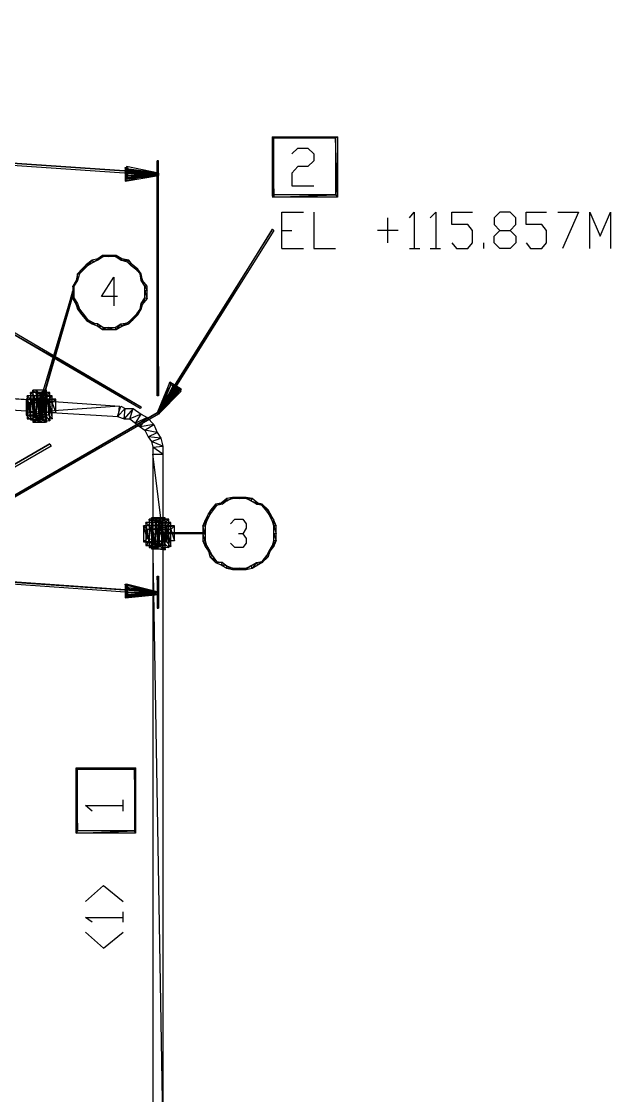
# Model space of a CAD drawing. Header units: millimetres. Extents: x 0 to 741, y 31 to 702.
# Drawn here: x 503.9 to 565.8, y 147.6 to 260.5 of the extents above; entities that cross this region are included whole.
import ezdxf

# ---------------------------------------------------------------- set-up
doc = ezdxf.new("R2010")
doc.units = ezdxf.units.MM
doc.layers.add('DIAGRAM', color=4, linetype='Continuous')

msp = doc.modelspace()

# ---------------------------------------------------------------- linework, layer by layer
at = {"layer": 'DIAGRAM'}
for p, q in [((518.28, 244.58), (287.4, 260.54)), ((287.4, 260.3), (518.28, 244.58)), ((287.4, 260.3), (518.28, 244.58)), ((518.28, 244.34), (287.4, 260.3)), ((530.4, 248.3), (530.28, 248.42)), ((530.28, 248.42), (537.12, 248.42)), ((530.4, 248.3), (530.28, 248.42)), ((530.28, 248.42), (530.4, 242.18)), ((530.28, 248.42), (530.4, 242.18)), ((530.28, 242.18), (530.28, 248.42)), ((537.12, 248.42), (530.4, 248.3)), ((537.12, 248.42), (530.4, 248.3)), ((530.4, 248.3), (536.88, 248.3)), ((530.4, 242.18), (530.4, 248.3)), ((536.88, 248.3), (537.12, 248.42)), ((536.88, 248.3), (537.12, 248.42)), ((537.12, 242.06), (536.88, 248.3)), ((536.88, 248.3), (536.88, 242.3)), ((537.12, 242.06), (536.88, 248.3)), ((537.12, 248.42), (537.12, 242.06)), ((532.32, 246.62), (532.92, 247.22)), ((532.92, 247.22), (534, 247.22)), ((534, 247.22), (534.6, 246.62)), ((534.6, 246.62), (534.6, 245.9)), ((515.04, 243.98), (514.8, 245.18)), ((514.8, 245.18), (514.8, 243.74)), ((515.04, 243.98), (514.8, 245.18)), ((514.8, 245.18), (515.04, 245.18)), ((514.92, 245.3), (514.92, 245.06)), ((518.28, 244.58), (514.92, 245.3)), ((514.92, 245.06), (518.28, 244.58)), ((514.92, 245.06), (518.28, 244.58)), ((518.28, 244.34), (514.92, 245.06)), ((514.92, 245.06), (514.92, 244.94)), ((518.28, 244.58), (514.92, 245.06)), ((514.92, 245.06), (514.92, 244.94)), ((518.28, 244.58), (514.92, 245.06)), ((515.04, 245.18), (515.04, 243.98)), ((518.28, 245.9), (518.16, 245.9)), ((518.16, 245.9), (518.28, 221.18)), ((518.16, 245.9), (518.28, 221.18)), ((518.16, 221.18), (518.16, 245.9)), ((518.28, 221.18), (518.28, 245.9)), ((532.92, 245.3), (532.32, 244.58)), ((534, 245.3), (532.92, 245.3)), ((534.6, 245.9), (534, 245.3)), ((518.28, 244.58), (514.8, 243.74)), ((518.28, 244.58), (514.8, 243.74)), ((514.8, 243.74), (518.28, 244.34)), ((514.8, 243.74), (515.04, 243.98)), ((514.8, 243.74), (515.04, 243.98)), ((514.92, 244.94), (518.28, 244.58)), ((514.92, 244.94), (518.28, 244.58)), ((518.28, 244.34), (514.92, 244.94)), ((514.92, 244.94), (518.28, 244.58)), ((514.92, 244.94), (518.28, 244.58)), ((518.28, 244.34), (514.92, 244.94)), ((514.92, 244.94), (514.92, 244.7)), ((518.28, 244.58), (514.92, 244.94)), ((514.92, 244.7), (518.28, 244.58)), ((514.92, 244.7), (518.28, 244.58)), ((518.28, 244.34), (514.92, 244.7)), ((518.28, 244.58), (514.92, 243.98)), ((518.28, 244.58), (514.92, 243.98)), ((514.92, 244.1), (518.28, 244.58)), ((518.28, 244.58), (514.92, 244.1)), ((518.28, 244.58), (514.92, 244.1)), ((514.92, 244.34), (518.28, 244.58)), ((518.28, 244.58), (514.92, 244.34)), ((518.28, 244.58), (514.92, 244.34)), ((514.92, 244.34), (514.92, 244.58)), ((514.92, 244.58), (518.28, 244.58)), ((514.92, 243.98), (518.28, 244.34)), ((514.92, 244.1), (518.28, 244.34)), ((514.92, 244.1), (514.92, 244.34)), ((514.92, 244.34), (518.28, 244.34)), ((514.92, 243.98), (514.92, 244.1)), ((515.04, 243.98), (518.28, 244.58)), ((518.28, 244.58), (518.28, 244.34)), ((518.28, 244.34), (518.28, 244.58)), ((518.28, 244.58), (518.28, 244.34)), ((518.28, 244.34), (518.28, 244.58)), ((518.28, 244.58), (518.28, 244.34)), ((518.28, 244.34), (518.28, 244.58)), ((518.28, 244.58), (518.28, 244.34)), ((518.28, 244.34), (518.28, 244.58)), ((518.28, 244.58), (518.28, 244.34)), ((532.32, 244.58), (532.32, 243.26)), ((532.32, 243.26), (534.6, 243.26)), ((530.28, 242.3), (530.28, 242.06)), ((530.28, 242.06), (536.88, 242.3)), ((536.88, 242.3), (530.28, 242.3)), ((530.28, 242.06), (536.88, 242.3)), ((530.4, 242.18), (530.28, 242.18)), ((537.12, 242.06), (530.28, 242.06)), ((536.88, 242.3), (537.12, 242.06)), ((536.88, 242.3), (537.12, 242.06)), ((531.24, 236.66), (531.24, 240.5)), ((531.24, 240.5), (533.52, 240.5)), ((534.6, 240.5), (534.6, 236.66)), ((542.4, 237.26), (542.4, 239.9)), ((544.68, 239.9), (545.16, 240.5)), ((545.16, 240.5), (545.16, 236.66)), ((546.84, 239.9), (547.44, 240.5)), ((547.44, 240.5), (547.44, 236.66)), ((549.12, 239.18), (549.12, 240.5)), ((549.12, 240.5), (551.28, 240.5)), ((554.16, 240.5), (553.56, 239.9)), ((553.56, 239.9), (553.56, 239.18)), ((555.24, 240.5), (554.16, 240.5)), ((555.84, 239.9), (555.24, 240.5)), ((555.84, 239.18), (555.84, 239.9)), ((556.92, 239.18), (556.92, 240.5)), ((556.92, 240.5), (559.08, 240.5)), ((560.28, 240.5), (562.44, 240.5)), ((562.44, 240.5), (560.76, 236.66)), ((563.64, 236.66), (563.64, 240.5)), ((563.64, 240.5), (564.72, 237.98)), ((564.72, 237.98), (565.8, 240.5)), ((565.8, 240.5), (565.8, 236.66)), ((530.28, 238.7), (518.16, 219.38)), ((518.28, 219.26), (530.28, 238.7)), ((518.28, 219.26), (530.28, 238.7)), ((530.4, 238.58), (518.28, 219.26)), ((530.28, 238.7), (530.4, 238.58)), ((531.24, 238.58), (532.32, 238.58)), ((543.48, 238.58), (541.32, 238.58)), ((550.8, 239.18), (549.12, 239.18)), ((551.28, 238.58), (550.8, 239.18)), ((551.28, 237.26), (551.28, 238.58)), ((553.56, 239.18), (554.16, 238.58)), ((553.56, 237.98), (554.16, 238.58)), ((554.16, 238.58), (555.24, 238.58)), ((555.24, 238.58), (555.84, 239.18)), ((555.24, 238.58), (555.84, 237.98)), ((558.6, 239.18), (556.92, 239.18)), ((559.08, 238.58), (558.6, 239.18)), ((559.08, 237.26), (559.08, 238.58)), ((549.12, 237.26), (549.6, 236.66)), ((550.8, 236.66), (551.28, 237.26)), ((552.48, 236.66), (552.48, 237.26)), ((553.56, 237.26), (553.56, 237.98)), ((554.16, 236.66), (553.56, 237.26)), ((555.84, 237.26), (555.24, 236.66)), ((555.84, 237.98), (555.84, 237.26)), ((556.92, 237.26), (557.4, 236.66)), ((558.6, 236.66), (559.08, 237.26)), ((531.24, 236.66), (533.52, 236.66)), ((534.6, 236.66), (536.88, 236.66)), ((544.68, 236.66), (545.76, 236.66)), ((546.84, 236.66), (547.92, 236.66)), ((549.6, 236.66), (550.8, 236.66)), ((555.24, 236.66), (554.16, 236.66)), ((557.4, 236.66), (558.6, 236.66)), ((510.72, 234.98), (510.24, 234.5)), ((510.36, 234.38), (510.72, 234.98)), ((510.36, 234.38), (510.72, 234.98)), ((511.32, 235.46), (510.72, 234.98)), ((510.72, 234.98), (510.84, 234.86)), ((510.72, 234.98), (510.84, 234.86)), ((510.84, 234.86), (511.32, 235.46)), ((510.84, 234.86), (511.32, 235.46)), ((511.44, 235.22), (510.84, 234.86)), ((511.92, 235.58), (511.32, 235.46)), ((511.32, 235.46), (511.44, 235.22)), ((511.32, 235.46), (511.44, 235.22)), ((511.44, 235.22), (511.92, 235.58)), ((511.44, 235.22), (511.92, 235.58)), ((511.92, 235.46), (511.44, 235.22)), ((511.92, 235.46), (512.4, 235.94)), ((512.4, 235.94), (511.92, 235.58)), ((511.92, 235.46), (512.4, 235.94)), ((512.52, 235.82), (511.92, 235.46)), ((511.92, 235.58), (511.92, 235.46)), ((511.92, 235.58), (511.92, 235.46)), ((512.4, 235.94), (512.52, 235.82)), ((513, 235.94), (512.4, 235.94)), ((512.4, 235.94), (512.52, 235.82)), ((512.52, 235.82), (513, 235.94)), ((512.52, 235.82), (513, 235.94)), ((513, 235.82), (512.52, 235.82)), ((513, 235.94), (513, 235.82)), ((513, 235.94), (513, 235.82)), ((513, 235.82), (513.84, 235.94)), ((513.84, 235.94), (513, 235.94)), ((513, 235.82), (513.84, 235.94)), ((513.72, 235.82), (513, 235.82)), ((513.84, 235.94), (513.72, 235.82)), ((513.84, 235.94), (513.72, 235.82)), ((513.72, 235.82), (514.44, 235.58)), ((513.72, 235.82), (514.44, 235.58)), ((514.32, 235.46), (513.72, 235.82)), ((514.44, 235.58), (513.84, 235.94)), ((514.44, 235.58), (514.32, 235.46)), ((514.44, 235.58), (514.32, 235.46)), ((514.32, 235.46), (515.16, 235.46)), ((514.32, 235.46), (515.16, 235.46)), ((515.04, 235.22), (514.32, 235.46)), ((515.16, 235.46), (514.44, 235.58)), ((515.16, 235.46), (515.04, 235.22)), ((515.16, 235.46), (515.04, 235.22)), ((515.04, 235.22), (515.52, 234.98)), ((515.04, 235.22), (515.52, 234.98)), ((515.4, 234.86), (515.04, 235.22)), ((515.52, 234.98), (515.16, 235.46)), ((515.52, 234.98), (515.4, 234.86)), ((515.52, 234.98), (515.4, 234.86)), ((516.12, 234.5), (515.52, 234.98)), ((509.76, 234.02), (509.64, 233.3)), ((510.24, 234.5), (509.76, 234.02)), ((509.76, 233.3), (509.76, 234.02)), ((509.76, 233.3), (509.76, 234.02)), ((509.76, 234.02), (510, 234.02)), ((510, 234.02), (509.76, 233.3)), ((509.76, 234.02), (510, 234.02)), ((510, 234.02), (510.24, 234.5)), ((510, 234.02), (510.24, 234.5)), ((510.36, 234.38), (510, 234.02)), ((510.24, 234.5), (510.36, 234.38)), ((510.24, 234.5), (510.36, 234.38)), ((510.84, 234.86), (510.36, 234.38)), ((515.4, 234.86), (516.12, 234.5)), ((515.4, 234.86), (516.12, 234.5)), ((516, 234.38), (515.4, 234.86)), ((516.12, 234.5), (516, 234.38)), ((516.12, 234.5), (516, 234.38)), ((516, 234.38), (516.48, 234.02)), ((516, 234.38), (516.48, 234.02)), ((516.36, 234.02), (516, 234.38)), ((516.48, 234.02), (516.12, 234.5)), ((516.48, 234.02), (516.36, 234.02)), ((516.48, 234.02), (516.36, 234.02)), ((516.36, 234.02), (516.6, 233.3)), ((516.36, 234.02), (516.6, 233.3)), ((516.48, 233.3), (516.36, 234.02)), ((516.6, 233.3), (516.48, 234.02)), ((509.64, 233.3), (509.28, 232.7)), ((509.4, 232.22), (509.28, 232.7)), ((509.28, 232.7), (509.28, 232.22)), ((509.4, 232.22), (509.28, 232.7)), ((509.28, 232.7), (509.4, 232.7)), ((509.28, 232.7), (509.4, 232.7)), ((509.4, 232.7), (509.64, 233.3)), ((509.4, 232.7), (509.64, 233.3)), ((509.76, 233.3), (509.4, 232.7)), ((509.4, 232.7), (509.4, 232.22)), ((509.64, 233.3), (509.76, 233.3)), ((509.64, 233.3), (509.76, 233.3)), ((512.28, 231.62), (513.6, 233.66)), ((513.6, 233.66), (513.6, 230.66)), ((516.6, 233.3), (516.48, 233.3)), ((516.6, 233.3), (516.48, 233.3)), ((516.48, 233.3), (517.08, 232.7)), ((516.48, 233.3), (517.08, 232.7)), ((516.84, 232.7), (516.48, 233.3)), ((517.08, 232.7), (516.6, 233.3)), ((517.08, 232.7), (516.84, 232.7)), ((517.08, 232.7), (516.84, 232.7)), ((516.84, 232.7), (517.08, 232.22)), ((516.84, 232.7), (517.08, 232.22)), ((516.84, 232.22), (516.84, 232.7)), ((517.08, 232.22), (517.08, 232.7)), ((495.12, 232.22), (516.48, 219.98)), ((495.12, 232.22), (516.48, 219.98)), ((516.36, 219.86), (495.12, 232.22)), ((516.48, 219.98), (495.24, 232.46)), ((509.28, 232.22), (505.68, 220.1)), ((505.92, 220.1), (509.28, 232.22)), ((505.92, 220.1), (509.28, 232.22)), ((509.4, 232.1), (505.92, 220.1)), ((509.28, 232.22), (509.4, 232.1)), ((509.4, 231.5), (509.28, 232.22)), ((509.28, 232.22), (509.28, 231.38)), ((509.4, 231.5), (509.28, 232.22)), ((509.28, 232.22), (509.4, 232.22)), ((509.28, 232.22), (509.4, 232.22)), ((509.28, 231.38), (509.4, 231.5)), ((509.28, 231.38), (509.4, 231.5)), ((509.4, 232.22), (509.4, 231.5)), ((509.4, 231.5), (509.76, 230.9)), ((513.96, 231.62), (512.28, 231.62)), ((516.48, 230.9), (516.84, 231.5)), ((516.84, 231.5), (516.6, 230.78)), ((516.84, 231.5), (516.6, 230.78)), ((517.08, 232.22), (516.84, 232.22)), ((517.08, 232.22), (516.84, 232.22)), ((516.84, 232.22), (517.08, 231.38)), ((516.84, 232.22), (517.08, 231.38)), ((516.84, 231.5), (516.84, 232.22)), ((517.08, 231.38), (516.84, 231.5)), ((517.08, 231.38), (516.84, 231.5)), ((517.08, 231.38), (517.08, 232.22)), ((509.76, 230.9), (509.28, 231.38)), ((509.28, 231.38), (509.64, 230.78)), ((509.76, 230.9), (509.28, 231.38)), ((509.64, 230.78), (509.76, 230.9)), ((509.64, 230.78), (509.76, 230.9)), ((510, 230.3), (509.64, 230.78)), ((509.64, 230.78), (509.76, 230.3)), ((510, 230.3), (509.64, 230.78)), ((509.76, 230.9), (510, 230.3)), ((516.36, 230.3), (516.48, 230.9)), ((516.6, 230.78), (516.48, 230.9)), ((516.6, 230.78), (516.48, 230.9)), ((516.48, 230.9), (516.48, 230.3)), ((516.48, 230.9), (516.48, 230.3)), ((516.48, 230.3), (516.6, 230.78)), ((516.6, 230.78), (517.08, 231.38)), ((510.36, 229.82), (509.76, 230.3)), ((509.76, 230.3), (510.24, 229.7)), ((510.36, 229.82), (509.76, 230.3)), ((509.76, 230.3), (510, 230.3)), ((509.76, 230.3), (510, 230.3)), ((510, 230.3), (510.36, 229.82)), ((510.24, 229.7), (510.36, 229.82)), ((510.24, 229.7), (510.36, 229.82)), ((510.84, 229.22), (510.24, 229.7)), ((510.24, 229.7), (510.72, 229.1)), ((510.84, 229.22), (510.24, 229.7)), ((510.36, 229.82), (510.84, 229.22)), ((515.4, 229.22), (516, 229.82)), ((516, 229.82), (515.52, 229.1)), ((516, 229.82), (515.52, 229.1)), ((515.52, 229.1), (516.12, 229.7)), ((516, 229.82), (516.36, 230.3)), ((516.12, 229.7), (516, 229.82)), ((516.12, 229.7), (516, 229.82)), ((516.36, 230.3), (516.12, 229.7)), ((516.12, 229.7), (516.48, 230.3)), ((516.36, 230.3), (516.12, 229.7)), ((516.48, 230.3), (516.36, 230.3)), ((516.48, 230.3), (516.36, 230.3)), ((510.72, 229.1), (510.84, 229.22)), ((510.72, 229.1), (510.84, 229.22)), ((511.44, 228.86), (510.72, 229.1)), ((510.72, 229.1), (511.32, 228.74)), ((511.44, 228.86), (510.72, 229.1)), ((510.84, 229.22), (511.44, 228.86)), ((511.32, 228.74), (511.44, 228.86)), ((511.32, 228.74), (511.44, 228.86)), ((511.92, 228.74), (511.32, 228.74)), ((511.32, 228.74), (511.92, 228.5)), ((511.92, 228.74), (511.32, 228.74)), ((511.44, 228.86), (511.92, 228.74)), ((511.92, 228.5), (511.92, 228.74)), ((511.92, 228.74), (512.52, 228.38)), ((511.92, 228.5), (511.92, 228.74)), ((512.52, 228.38), (511.92, 228.5)), ((511.92, 228.5), (512.4, 228.14)), ((512.52, 228.38), (511.92, 228.5)), ((513, 228.38), (512.4, 228.14)), ((513, 228.38), (512.4, 228.14)), ((512.4, 228.14), (512.52, 228.38)), ((512.4, 228.14), (512.52, 228.38)), ((512.4, 228.14), (513, 228.14)), ((512.52, 228.38), (513, 228.38)), ((513.72, 228.38), (513, 228.14)), ((513.72, 228.38), (513, 228.14)), ((513, 228.14), (513, 228.38)), ((513, 228.38), (513.72, 228.38)), ((513, 228.14), (513, 228.38)), ((513, 228.14), (513.84, 228.14)), ((513.72, 228.38), (514.32, 228.74)), ((513.84, 228.14), (513.72, 228.38)), ((513.84, 228.14), (513.72, 228.38)), ((514.32, 228.74), (513.84, 228.14)), ((514.32, 228.74), (513.84, 228.14)), ((513.84, 228.14), (514.44, 228.5)), ((514.32, 228.74), (515.04, 228.86)), ((514.44, 228.5), (514.32, 228.74)), ((514.44, 228.5), (514.32, 228.74)), ((515.04, 228.86), (514.44, 228.5)), ((515.04, 228.86), (514.44, 228.5)), ((514.44, 228.5), (515.16, 228.74)), ((515.04, 228.86), (515.4, 229.22)), ((515.16, 228.74), (515.04, 228.86)), ((515.16, 228.74), (515.04, 228.86)), ((515.4, 229.22), (515.16, 228.74)), ((515.4, 229.22), (515.16, 228.74)), ((515.16, 228.74), (515.52, 229.1)), ((515.52, 229.1), (515.4, 229.22)), ((515.52, 229.1), (515.4, 229.22)), ((410.16, 227.3), (505.8, 220.7)), ((505.8, 220.7), (410.04, 226.22)), ((410.04, 226.22), (505.8, 219.5)), ((505.8, 220.7), (410.04, 226.22)), ((519.48, 222.62), (518.16, 219.38)), ((518.28, 219.26), (519.48, 222.62)), ((518.28, 219.26), (519.48, 222.62)), ((519.48, 222.62), (519.6, 222.38)), ((519.48, 222.62), (519.6, 222.38)), ((520.68, 221.9), (519.48, 222.62)), ((505.2, 218.9), (504.84, 221.54)), ((504.84, 221.54), (504.84, 218.66)), ((505.2, 218.9), (504.84, 221.54)), ((504.84, 221.54), (505.2, 221.18)), ((504.84, 221.54), (505.2, 221.18)), ((506.88, 221.54), (504.84, 221.54)), ((505.44, 218.78), (505.08, 221.78)), ((505.08, 221.78), (505.08, 218.42)), ((505.44, 218.78), (505.08, 221.78)), ((505.08, 221.78), (505.44, 221.42)), ((505.08, 221.78), (505.44, 221.42)), ((506.52, 221.78), (505.08, 221.78)), ((505.2, 221.18), (506.88, 221.54)), ((505.2, 221.18), (506.88, 221.54)), ((505.8, 218.66), (505.44, 221.78)), ((505.44, 221.78), (505.44, 218.66)), ((505.8, 218.66), (505.44, 221.78)), ((505.44, 221.78), (505.8, 221.42)), ((505.44, 221.78), (505.8, 221.42)), ((506.4, 221.78), (505.44, 221.78)), ((505.44, 221.42), (506.52, 221.78)), ((505.44, 221.42), (506.52, 221.78)), ((505.44, 218.66), (505.56, 221.54)), ((505.44, 221.42), (505.44, 218.78)), ((506.16, 221.42), (505.44, 221.42)), ((506.04, 221.54), (505.56, 221.54)), ((505.56, 221.54), (505.8, 218.54)), ((505.56, 221.54), (505.8, 218.54)), ((505.8, 221.42), (506.4, 221.78)), ((505.8, 221.42), (506.4, 221.78)), ((505.8, 218.54), (506.04, 221.54)), ((505.8, 221.42), (505.8, 218.66)), ((506.04, 221.42), (505.8, 221.42)), ((506.4, 221.78), (506.04, 221.42)), ((506.4, 221.78), (506.04, 221.42)), ((506.04, 221.42), (506.4, 218.42)), ((506.04, 221.42), (506.4, 218.42)), ((506.04, 218.78), (506.04, 221.42)), ((506.52, 221.78), (506.16, 221.42)), ((506.52, 221.78), (506.16, 221.42)), ((506.16, 221.42), (506.52, 218.42)), ((506.16, 221.42), (506.52, 218.42)), ((506.16, 218.78), (506.16, 221.42)), ((506.4, 218.42), (506.4, 221.78)), ((506.52, 218.42), (506.52, 221.78)), ((506.88, 221.54), (506.52, 221.18)), ((506.88, 221.54), (506.52, 221.18)), ((506.88, 218.54), (506.88, 221.54)), ((519.6, 222.38), (518.16, 219.38)), ((519.6, 222.38), (518.16, 219.38)), ((518.16, 219.38), (520.2, 222.14)), ((519.84, 222.14), (518.16, 219.38)), ((518.16, 219.38), (520.44, 222.02)), ((518.16, 219.38), (520.2, 222.02)), ((518.16, 219.38), (520.56, 221.78)), ((519.6, 222.38), (518.28, 219.26)), ((518.28, 219.26), (519.6, 222.38)), ((518.28, 219.26), (519.6, 222.38)), ((518.28, 219.26), (519.6, 222.38)), ((518.28, 219.26), (519.6, 222.38)), ((519.84, 222.26), (518.28, 219.26)), ((519.84, 222.26), (518.28, 219.26)), ((520.2, 222.14), (518.28, 219.26)), ((518.28, 219.26), (520.32, 222.14)), ((520.2, 222.14), (518.28, 219.26)), ((518.28, 219.26), (519.84, 222.14)), ((518.28, 219.26), (519.84, 222.14)), ((519.96, 222.14), (518.28, 219.26)), ((520.44, 222.02), (518.28, 219.26)), ((520.44, 222.02), (518.28, 219.26)), ((520.2, 222.02), (518.28, 219.26)), ((520.2, 222.02), (518.28, 219.26)), ((518.28, 219.26), (520.56, 221.9)), ((518.28, 219.26), (520.32, 221.9)), ((520.56, 221.78), (518.28, 219.26)), ((520.56, 221.78), (518.28, 219.26)), ((518.28, 219.26), (520.68, 221.66)), ((519.6, 222.38), (520.68, 221.9)), ((519.6, 222.38), (520.68, 221.9)), ((520.56, 221.66), (519.6, 222.38)), ((519.6, 222.38), (519.84, 222.26)), ((519.6, 222.38), (519.84, 222.26)), ((519.84, 222.14), (519.96, 222.14)), ((520.32, 222.14), (520.2, 222.14)), ((520.32, 221.9), (520.2, 222.02)), ((520.56, 221.9), (520.44, 222.02)), ((520.68, 221.9), (520.56, 221.66)), ((520.68, 221.66), (520.56, 221.78)), ((504.72, 219.5), (504.36, 220.82)), ((504.36, 220.82), (504.36, 219.14)), ((504.72, 219.5), (504.36, 220.82)), ((504.36, 220.82), (504.72, 220.46)), ((504.36, 220.82), (504.72, 220.46)), ((507.48, 220.82), (504.36, 220.82)), ((504.84, 219.14), (504.48, 221.18)), ((504.48, 221.18), (504.48, 218.78)), ((504.84, 219.14), (504.48, 221.18)), ((504.48, 221.18), (504.84, 220.82)), ((504.48, 221.18), (504.84, 220.82)), ((507.12, 221.18), (504.48, 221.18)), ((504.72, 220.46), (507.48, 220.82)), ((504.72, 220.46), (507.48, 220.82)), ((504.72, 220.46), (504.72, 219.5)), ((507.12, 220.46), (504.72, 220.46)), ((504.84, 220.82), (507.12, 221.18)), ((504.84, 220.82), (507.12, 221.18)), ((504.84, 220.82), (504.84, 219.14)), ((506.76, 220.82), (504.84, 220.82)), ((505.2, 221.18), (505.2, 218.9)), ((506.52, 221.18), (505.2, 221.18)), ((505.8, 219.5), (505.8, 220.7)), ((505.8, 220.7), (514.2, 220.1)), ((505.8, 219.5), (505.8, 220.7)), ((506.52, 221.18), (506.88, 218.54)), ((506.52, 221.18), (506.88, 218.54)), ((506.52, 219.02), (506.52, 221.18)), ((507.12, 221.18), (506.76, 220.82)), ((507.12, 221.18), (506.76, 220.82)), ((506.76, 220.82), (507.12, 218.78)), ((506.76, 220.82), (507.12, 218.78)), ((506.76, 219.14), (506.76, 220.82)), ((507.12, 218.78), (507.12, 221.18)), ((507.48, 220.82), (507.12, 220.46)), ((507.48, 220.82), (507.12, 220.46)), ((507.12, 220.46), (507.48, 219.38)), ((507.12, 220.46), (507.48, 219.38)), ((507.12, 219.38), (507.12, 220.46)), ((507.48, 219.38), (507.48, 220.82)), ((518.28, 221.18), (518.16, 221.18)), ((416.76, 160.7), (518.16, 219.38)), ((518.16, 219.38), (416.76, 160.94)), ((416.76, 160.7), (518.16, 219.38)), ((518.16, 219.38), (416.76, 160.94)), ((518.28, 219.26), (416.76, 160.7)), ((416.88, 160.7), (518.16, 219.38)), ((416.88, 160.7), (518.16, 219.38)), ((518.28, 219.26), (416.88, 160.7)), ((504.36, 219.14), (504.72, 219.5)), ((504.36, 219.14), (504.72, 219.5)), ((506.76, 219.14), (504.36, 219.14)), ((504.36, 219.14), (507.12, 218.78)), ((506.76, 219.14), (504.36, 219.14)), ((504.48, 218.78), (504.84, 219.14)), ((504.48, 218.78), (504.84, 219.14)), ((504.72, 219.5), (506.76, 219.14)), ((504.84, 219.14), (506.52, 219.02)), ((505.68, 220.1), (505.92, 220.1)), ((514.2, 220.1), (505.8, 219.5)), ((514.2, 220.1), (505.8, 219.5)), ((505.8, 219.5), (514.08, 219.02)), ((507.12, 218.78), (506.76, 219.14)), ((507.12, 218.78), (506.76, 219.14)), ((507.48, 219.38), (507.12, 219.38)), ((513.96, 219.02), (514.32, 220.1)), ((514.8, 219.86), (513.96, 219.02)), ((514.8, 219.86), (513.96, 219.02)), ((514.08, 219.02), (514.2, 220.1)), ((514.32, 220.1), (514.8, 219.86)), ((515.64, 219.86), (514.68, 218.78)), ((515.64, 219.86), (514.68, 218.78)), ((514.68, 218.78), (514.8, 219.86)), ((514.68, 218.78), (514.8, 219.86)), ((514.8, 219.86), (515.64, 219.86)), ((515.28, 218.78), (515.64, 219.86)), ((515.28, 218.78), (515.64, 219.86)), ((516.48, 219.26), (515.28, 218.78)), ((516.48, 219.26), (515.28, 218.78)), ((515.64, 219.86), (516.48, 219.26)), ((515.88, 218.3), (516.48, 219.26)), ((515.88, 218.3), (516.48, 219.26)), ((516.48, 219.98), (516.36, 219.86)), ((516.48, 219.26), (517.08, 218.9)), ((518.28, 219.26), (518.16, 219.38)), ((518.16, 219.38), (518.28, 219.26)), ((518.28, 219.26), (518.16, 219.38)), ((518.16, 219.38), (518.28, 219.26)), ((518.28, 219.26), (518.16, 219.38)), ((518.16, 219.38), (518.28, 219.26)), ((518.28, 219.26), (518.16, 219.38)), ((518.16, 219.38), (518.28, 219.26)), ((518.16, 219.38), (518.28, 219.26)), ((518.16, 219.38), (518.28, 219.26)), ((518.16, 219.38), (518.28, 219.26)), ((506.52, 219.02), (504.48, 218.78)), ((506.52, 219.02), (504.48, 218.78)), ((504.48, 218.78), (506.88, 218.54)), ((504.84, 218.66), (505.2, 218.9)), ((504.84, 218.66), (505.2, 218.9)), ((506.16, 218.78), (504.84, 218.66)), ((506.16, 218.78), (504.84, 218.66)), ((504.84, 218.66), (506.52, 218.42)), ((506.04, 218.78), (505.08, 218.42)), ((506.04, 218.78), (505.08, 218.42)), ((505.08, 218.42), (505.44, 218.78)), ((505.08, 218.42), (505.44, 218.78)), ((505.08, 218.42), (506.4, 218.42)), ((505.2, 218.9), (506.16, 218.78)), ((505.44, 218.78), (506.04, 218.78)), ((505.8, 218.54), (505.44, 218.66)), ((505.44, 218.66), (505.8, 218.66)), ((506.4, 218.42), (506.04, 218.78)), ((506.4, 218.42), (506.04, 218.78)), ((506.52, 218.42), (506.16, 218.78)), ((506.52, 218.42), (506.16, 218.78)), ((506.88, 218.54), (506.52, 219.02)), ((506.88, 218.54), (506.52, 219.02)), ((513.96, 219.02), (514.68, 218.78)), ((514.68, 218.78), (515.28, 218.78)), ((515.28, 218.78), (515.88, 218.3)), ((517.08, 218.9), (515.88, 218.3)), ((517.08, 218.9), (515.88, 218.3)), ((515.88, 218.3), (516.36, 217.94)), ((516.36, 217.94), (517.08, 218.9)), ((516.36, 217.94), (517.08, 218.9)), ((517.8, 218.18), (516.36, 217.94)), ((517.8, 218.18), (516.36, 217.94)), ((516.36, 217.94), (516.84, 217.58)), ((516.84, 217.58), (517.8, 218.18)), ((516.84, 217.58), (517.8, 218.18)), ((517.08, 218.9), (517.8, 218.18)), ((517.8, 218.18), (518.16, 217.34)), ((518.16, 217.34), (516.84, 217.58)), ((516.84, 217.58), (517.2, 216.86)), ((518.16, 217.34), (516.84, 217.58)), ((517.2, 216.86), (518.16, 217.34)), ((517.2, 216.86), (518.16, 217.34)), ((518.52, 216.74), (517.2, 216.86)), ((517.2, 216.86), (517.56, 216.38)), ((518.52, 216.74), (517.2, 216.86)), ((518.16, 217.34), (518.52, 216.74)), ((506.88, 216.14), (413.76, 162.38)), ((413.88, 162.26), (506.88, 216.14)), ((413.88, 162.26), (506.88, 216.14)), ((507, 215.9), (413.88, 162.26)), ((506.88, 216.14), (507, 215.9)), ((517.56, 216.38), (518.52, 216.74)), ((517.56, 216.38), (518.52, 216.74)), ((518.76, 215.9), (517.56, 216.38)), ((517.56, 216.38), (517.68, 215.78)), ((518.76, 215.9), (517.56, 216.38)), ((517.68, 215.78), (518.76, 215.9)), ((517.68, 215.78), (518.76, 215.9)), ((518.76, 215.06), (517.68, 215.78)), ((517.68, 215.78), (517.68, 215.06)), ((518.76, 215.06), (517.68, 215.78)), ((518.52, 216.74), (518.76, 215.9)), ((518.76, 215.9), (518.76, 215.06)), ((518.76, 206.66), (517.68, 215.06)), ((517.68, 215.06), (517.68, 206.66)), ((518.76, 206.66), (517.68, 215.06)), ((517.68, 215.06), (518.76, 215.06)), ((517.68, 215.06), (518.76, 215.06)), ((518.76, 215.06), (518.76, 206.66)), ((525.48, 210.38), (524.88, 209.9)), ((525, 209.78), (525.48, 210.38)), ((525, 209.78), (525.48, 210.38)), ((525.48, 210.14), (525, 209.78)), ((525.48, 210.14), (526.08, 210.5)), ((526.08, 210.5), (525.48, 210.38)), ((525.48, 210.14), (526.08, 210.5)), ((525.48, 210.38), (525.48, 210.14)), ((525.48, 210.38), (525.48, 210.14)), ((526.08, 210.38), (525.48, 210.14)), ((526.08, 210.5), (526.08, 210.38)), ((526.08, 210.38), (526.8, 210.5)), ((526.8, 210.5), (526.08, 210.5)), ((526.08, 210.38), (526.8, 210.5)), ((526.08, 210.5), (526.08, 210.38)), ((526.8, 210.38), (526.08, 210.38)), ((526.8, 210.5), (526.8, 210.38)), ((526.8, 210.5), (526.8, 210.38)), ((526.8, 210.38), (527.52, 210.5)), ((527.52, 210.5), (526.8, 210.5)), ((526.8, 210.38), (527.52, 210.5)), ((527.52, 210.38), (526.8, 210.38)), ((527.52, 210.5), (527.52, 210.38)), ((527.52, 210.5), (527.52, 210.38)), ((528.12, 210.38), (527.52, 210.5)), ((527.52, 210.38), (528.12, 210.38)), ((527.52, 210.38), (528.12, 210.38)), ((528, 210.14), (527.52, 210.38)), ((528.12, 210.38), (528, 210.14)), ((528.12, 210.38), (528, 210.14)), ((528, 210.14), (528.72, 209.9)), ((528, 210.14), (528.72, 209.9)), ((528.6, 209.78), (528, 210.14)), ((528.72, 209.9), (528.12, 210.38)), ((523.8, 209.18), (523.56, 208.82)), ((523.68, 208.7), (523.8, 209.18)), ((523.68, 208.7), (523.8, 209.18)), ((523.92, 209.06), (523.68, 208.7)), ((524.28, 209.78), (523.8, 209.18)), ((523.8, 209.18), (523.92, 209.06)), ((523.8, 209.18), (523.92, 209.06)), ((523.92, 209.06), (524.28, 209.78)), ((523.92, 209.06), (524.28, 209.78)), ((524.4, 209.66), (523.92, 209.06)), ((524.88, 209.9), (524.28, 209.78)), ((524.28, 209.78), (524.4, 209.66)), ((524.28, 209.78), (524.4, 209.66)), ((524.4, 209.66), (524.88, 209.9)), ((524.4, 209.66), (524.88, 209.9)), ((525, 209.78), (524.4, 209.66)), ((524.88, 209.9), (525, 209.78)), ((524.88, 209.9), (525, 209.78)), ((528.72, 209.9), (528.6, 209.78)), ((528.72, 209.9), (528.6, 209.78)), ((528.6, 209.78), (529.2, 209.78)), ((528.6, 209.78), (529.2, 209.78)), ((529.2, 209.66), (528.6, 209.78)), ((529.2, 209.78), (528.72, 209.9)), ((529.2, 209.78), (529.2, 209.66)), ((529.2, 209.78), (529.2, 209.66)), ((529.8, 209.18), (529.2, 209.78)), ((529.2, 209.66), (529.8, 209.18)), ((529.2, 209.66), (529.8, 209.18)), ((529.68, 209.06), (529.2, 209.66)), ((529.8, 209.18), (529.68, 209.06)), ((529.8, 209.18), (529.68, 209.06)), ((529.68, 209.06), (530.04, 208.82)), ((529.68, 209.06), (530.04, 208.82)), ((529.92, 208.7), (529.68, 209.06)), ((530.04, 208.82), (529.8, 209.18)), ((410.04, 207.98), (518.28, 200.54)), ((410.04, 207.98), (518.28, 200.54)), ((518.28, 200.3), (410.04, 207.98)), ((518.28, 200.54), (410.16, 208.1)), ((517.32, 205.82), (516.96, 207.86)), ((516.96, 207.86), (516.96, 205.46)), ((517.32, 205.82), (516.96, 207.86)), ((516.96, 207.86), (517.32, 207.5)), ((516.96, 207.86), (517.32, 207.5)), ((519.6, 207.86), (516.96, 207.86)), ((517.68, 205.58), (517.32, 208.22)), ((517.32, 208.22), (517.32, 205.22)), ((517.68, 205.58), (517.32, 208.22)), ((517.32, 208.22), (517.68, 207.86)), ((517.32, 208.22), (517.68, 207.86)), ((519.36, 208.22), (517.32, 208.22)), ((517.32, 207.5), (519.6, 207.86)), ((517.32, 207.5), (519.6, 207.86)), ((517.92, 205.46), (517.56, 208.34)), ((517.56, 208.34), (517.56, 205.1)), ((517.92, 205.46), (517.56, 208.34)), ((517.56, 208.34), (517.92, 207.98)), ((517.56, 208.34), (517.92, 207.98)), ((519, 208.34), (517.56, 208.34)), ((517.68, 207.86), (519.36, 208.22)), ((517.68, 207.86), (519.36, 208.22)), ((517.68, 207.86), (517.68, 205.58)), ((519, 207.86), (517.68, 207.86)), ((518.28, 205.22), (517.92, 208.34)), ((517.92, 208.34), (517.92, 205.22)), ((518.28, 205.22), (517.92, 208.34)), ((517.92, 208.34), (518.28, 207.98)), ((517.92, 208.34), (518.28, 207.98)), ((518.76, 208.34), (517.92, 208.34)), ((517.92, 207.98), (519, 208.34)), ((517.92, 207.98), (519, 208.34)), ((517.92, 205.22), (518.04, 208.22)), ((517.92, 207.98), (517.92, 205.46)), ((518.64, 207.98), (517.92, 207.98)), ((518.4, 208.22), (518.04, 208.22)), ((518.04, 208.22), (518.28, 205.22)), ((518.04, 208.22), (518.28, 205.22)), ((518.28, 207.98), (518.76, 208.34)), ((518.28, 207.98), (518.76, 208.34)), ((518.28, 205.22), (518.4, 208.22)), ((518.28, 207.98), (518.28, 205.22)), ((518.4, 207.98), (518.28, 207.98)), ((518.76, 208.34), (518.4, 207.98)), ((518.76, 208.34), (518.4, 207.98)), ((518.4, 207.98), (518.76, 205.1)), ((518.4, 207.98), (518.76, 205.1)), ((518.4, 205.46), (518.4, 207.98)), ((519, 208.34), (518.64, 207.98)), ((519, 208.34), (518.64, 207.98)), ((518.64, 207.98), (519, 204.98)), ((518.64, 207.98), (519, 204.98)), ((518.64, 205.46), (518.64, 207.98)), ((518.76, 205.1), (518.76, 208.34)), ((519, 204.98), (519, 208.34)), ((519.36, 208.22), (519, 207.86)), ((519.36, 208.22), (519, 207.86)), ((519, 207.86), (519.36, 205.22)), ((519, 207.86), (519.36, 205.22)), ((519, 205.58), (519, 207.86)), ((519.6, 207.86), (519.12, 207.5)), ((519.6, 207.86), (519.12, 207.5)), ((519.36, 205.22), (519.36, 208.22)), ((519.6, 205.34), (519.6, 207.86)), ((523.2, 208.1), (522.96, 207.5)), ((523.56, 208.82), (523.2, 208.1)), ((523.2, 207.5), (523.2, 208.1)), ((523.2, 207.5), (523.2, 208.1)), ((523.2, 208.1), (523.32, 207.98)), ((523.2, 208.1), (523.32, 207.98)), ((523.32, 207.98), (523.2, 207.5)), ((523.32, 207.98), (523.56, 208.82)), ((523.32, 207.98), (523.56, 208.82)), ((523.68, 208.7), (523.32, 207.98)), ((523.56, 208.82), (523.68, 208.7)), ((523.56, 208.82), (523.68, 208.7)), ((525.84, 207.74), (526.32, 208.22)), ((526.32, 208.22), (527.16, 208.22)), ((527.16, 208.22), (527.52, 207.74)), ((530.04, 208.82), (529.92, 208.7)), ((530.04, 208.82), (529.92, 208.7)), ((529.92, 208.7), (530.4, 208.1)), ((529.92, 208.7), (530.4, 208.1)), ((530.28, 207.98), (529.92, 208.7)), ((530.4, 208.1), (530.04, 208.82)), ((530.4, 208.1), (530.28, 207.98)), ((530.4, 208.1), (530.28, 207.98)), ((530.28, 207.98), (530.64, 207.5)), ((530.28, 207.98), (530.64, 207.5)), ((530.4, 207.5), (530.28, 207.98)), ((530.64, 207.5), (530.4, 208.1)), ((517.08, 206.18), (516.72, 207.5)), ((516.72, 207.5), (516.72, 205.82)), ((517.08, 206.18), (516.72, 207.5)), ((516.72, 207.5), (517.08, 207.14)), ((516.72, 207.5), (517.08, 207.14)), ((519.96, 207.5), (516.72, 207.5)), ((517.08, 207.14), (519.96, 207.5)), ((517.08, 207.14), (519.96, 207.5)), ((517.08, 207.14), (517.08, 206.18)), ((519.6, 207.14), (517.08, 207.14)), ((517.32, 207.5), (517.32, 205.82)), ((519.12, 207.5), (517.32, 207.5)), ((518.76, 143.78), (517.68, 206.66)), ((517.68, 206.66), (517.68, 143.78)), ((518.76, 143.78), (517.68, 206.66)), ((517.68, 206.66), (518.76, 206.66)), ((517.68, 206.66), (518.76, 206.66)), ((518.28, 206.78), (518.28, 206.66)), ((518.28, 206.66), (523.08, 206.78)), ((523.08, 206.78), (518.28, 206.78)), ((518.28, 206.66), (523.08, 206.78)), ((523.08, 206.66), (518.28, 206.66)), ((518.76, 206.66), (518.76, 143.78)), ((519.12, 207.5), (519.6, 205.34)), ((519.12, 207.5), (519.6, 205.34)), ((519.12, 205.82), (519.12, 207.5)), ((519.96, 207.5), (519.6, 207.14)), ((519.96, 207.5), (519.6, 207.14)), ((519.6, 207.14), (519.96, 205.94)), ((519.6, 207.14), (519.96, 205.94)), ((519.6, 205.94), (519.6, 207.14)), ((519.96, 205.94), (519.96, 207.5)), ((523.2, 206.66), (522.96, 207.5)), ((522.96, 207.5), (522.96, 206.66)), ((523.2, 206.66), (522.96, 207.5)), ((522.96, 207.5), (523.2, 207.5)), ((522.96, 207.5), (523.2, 207.5)), ((523.2, 205.94), (522.96, 206.66)), ((522.96, 206.66), (522.96, 205.94)), ((523.2, 205.94), (522.96, 206.66)), ((522.96, 206.66), (523.2, 206.66)), ((522.96, 206.66), (523.2, 206.66)), ((523.08, 206.78), (523.08, 206.66)), ((523.2, 207.5), (523.2, 206.66)), ((523.2, 206.66), (523.2, 205.94)), ((527.16, 206.66), (526.68, 206.66)), ((527.52, 207.26), (527.16, 206.66)), ((527.16, 206.66), (527.52, 206.18)), ((527.52, 207.74), (527.52, 207.26)), ((530.64, 207.5), (530.4, 207.5)), ((530.64, 207.5), (530.4, 207.5)), ((530.4, 207.5), (530.64, 206.66)), ((530.4, 207.5), (530.64, 206.66)), ((530.4, 206.66), (530.4, 207.5)), ((530.64, 206.66), (530.4, 206.66)), ((530.64, 206.66), (530.4, 206.66)), ((530.4, 206.66), (530.64, 205.94)), ((530.4, 206.66), (530.64, 205.94)), ((530.4, 205.94), (530.4, 206.66)), ((530.64, 206.66), (530.64, 207.5)), ((530.64, 205.94), (530.64, 206.66)), ((516.72, 205.82), (517.08, 206.18)), ((516.72, 205.82), (517.08, 206.18)), ((519.12, 205.82), (516.72, 205.82)), ((516.72, 205.82), (519.6, 205.34)), ((519.12, 205.82), (516.72, 205.82)), ((516.96, 205.46), (517.32, 205.82)), ((516.96, 205.46), (517.32, 205.82)), ((519, 205.58), (516.96, 205.46)), ((519, 205.58), (516.96, 205.46)), ((517.08, 206.18), (519.12, 205.82)), ((517.32, 205.82), (519, 205.58)), ((517.32, 205.22), (517.68, 205.58)), ((517.32, 205.22), (517.68, 205.58)), ((517.68, 205.58), (518.64, 205.46)), ((519.36, 205.22), (519, 205.58)), ((519.36, 205.22), (519, 205.58)), ((519.6, 205.34), (519.12, 205.82)), ((519.6, 205.34), (519.12, 205.82)), ((519.96, 205.94), (519.6, 205.94)), ((523.32, 205.46), (522.96, 205.94)), ((522.96, 205.94), (523.2, 205.34)), ((523.32, 205.46), (522.96, 205.94)), ((522.96, 205.94), (523.2, 205.94)), ((522.96, 205.94), (523.2, 205.94)), ((523.2, 205.94), (523.32, 205.46)), ((526.32, 205.22), (525.84, 205.7)), ((527.52, 205.7), (527.16, 205.22)), ((527.52, 206.18), (527.52, 205.7)), ((530.28, 205.46), (530.4, 205.94)), ((530.64, 205.94), (530.4, 205.94)), ((530.64, 205.94), (530.4, 205.94)), ((530.4, 205.94), (530.4, 205.34)), ((530.4, 205.34), (530.64, 205.94)), ((530.4, 205.94), (530.4, 205.34)), ((516.96, 205.46), (519.36, 205.22)), ((518.64, 205.46), (517.32, 205.22)), ((518.64, 205.46), (517.32, 205.22)), ((517.32, 205.22), (519, 204.98)), ((518.4, 205.46), (517.56, 205.1)), ((518.4, 205.46), (517.56, 205.1)), ((517.56, 205.1), (517.92, 205.46)), ((517.56, 205.1), (517.92, 205.46)), ((517.56, 205.1), (518.76, 205.1)), ((517.92, 205.46), (518.4, 205.46)), ((518.28, 205.22), (517.92, 205.22)), ((517.92, 205.22), (518.28, 205.22)), ((518.76, 205.1), (518.4, 205.46)), ((518.76, 205.1), (518.4, 205.46)), ((519, 204.98), (518.64, 205.46)), ((519, 204.98), (518.64, 205.46)), ((523.2, 205.34), (523.32, 205.46)), ((523.2, 205.34), (523.32, 205.46)), ((523.68, 204.86), (523.2, 205.34)), ((523.2, 205.34), (523.56, 204.86)), ((523.68, 204.86), (523.2, 205.34)), ((523.32, 205.46), (523.68, 204.86)), ((523.92, 204.38), (523.56, 204.86)), ((523.56, 204.86), (523.68, 204.26)), ((523.92, 204.38), (523.56, 204.86)), ((523.56, 204.86), (523.68, 204.86)), ((523.56, 204.86), (523.68, 204.86)), ((523.68, 204.86), (523.92, 204.38)), ((527.16, 205.22), (526.32, 205.22)), ((529.68, 204.38), (529.92, 204.86)), ((529.92, 204.86), (529.8, 204.26)), ((529.8, 204.26), (530.04, 204.86)), ((529.92, 204.86), (529.8, 204.26)), ((529.92, 204.86), (530.28, 205.46)), ((530.04, 204.86), (529.92, 204.86)), ((530.04, 204.86), (529.92, 204.86)), ((530.28, 205.46), (530.04, 204.86)), ((530.28, 205.46), (530.04, 204.86)), ((530.04, 204.86), (530.4, 205.34)), ((530.4, 205.34), (530.28, 205.46)), ((530.4, 205.34), (530.28, 205.46)), ((523.68, 204.26), (523.92, 204.38)), ((523.68, 204.26), (523.92, 204.38)), ((524.4, 203.78), (523.68, 204.26)), ((523.68, 204.26), (524.28, 203.66)), ((524.4, 203.78), (523.68, 204.26)), ((523.92, 204.38), (524.4, 203.78)), ((524.28, 203.66), (524.4, 203.78)), ((524.28, 203.66), (524.4, 203.78)), ((525, 203.66), (524.28, 203.66)), ((524.28, 203.66), (524.88, 203.42)), ((525, 203.66), (524.28, 203.66)), ((524.4, 203.78), (525, 203.66)), ((524.88, 203.42), (525, 203.66)), ((524.88, 203.42), (525, 203.66)), ((525.48, 203.3), (524.88, 203.42)), ((524.88, 203.42), (525.48, 203.06)), ((525.48, 203.3), (524.88, 203.42)), ((525, 203.66), (525.48, 203.3)), ((525.48, 203.06), (525.48, 203.3)), ((525.48, 203.3), (526.08, 203.06)), ((525.48, 203.06), (525.48, 203.3)), ((528, 203.3), (527.52, 202.94)), ((528, 203.3), (527.52, 202.94)), ((527.52, 203.06), (528, 203.3)), ((528, 203.3), (528.6, 203.66)), ((528.12, 203.06), (528, 203.3)), ((528.12, 203.06), (528, 203.3)), ((528.6, 203.66), (528.12, 203.06)), ((528.6, 203.66), (528.12, 203.06)), ((528.12, 203.06), (528.72, 203.42)), ((528.6, 203.66), (529.2, 203.78)), ((528.72, 203.42), (528.6, 203.66)), ((528.72, 203.42), (528.6, 203.66)), ((529.2, 203.78), (528.72, 203.42)), ((529.2, 203.78), (528.72, 203.42)), ((528.72, 203.42), (529.2, 203.66)), ((529.68, 204.38), (529.2, 203.66)), ((529.68, 204.38), (529.2, 203.66)), ((529.2, 203.78), (529.68, 204.38)), ((529.2, 203.66), (529.8, 204.26)), ((529.2, 203.66), (529.2, 203.78)), ((529.2, 203.66), (529.2, 203.78)), ((529.8, 204.26), (529.68, 204.38)), ((529.8, 204.26), (529.68, 204.38)), ((518.28, 198.86), (518.16, 202.22)), ((518.16, 202.22), (518.16, 198.86)), ((518.28, 198.86), (518.16, 202.22)), ((518.16, 202.22), (518.28, 202.22)), ((518.28, 202.22), (518.28, 198.86)), ((526.08, 203.06), (525.48, 203.06)), ((525.48, 203.06), (526.08, 202.94)), ((526.08, 203.06), (525.48, 203.06)), ((526.8, 203.06), (526.08, 202.94)), ((526.8, 203.06), (526.08, 202.94)), ((526.08, 202.94), (526.08, 203.06)), ((526.08, 203.06), (526.8, 203.06)), ((526.08, 202.94), (526.08, 203.06)), ((526.08, 202.94), (526.8, 202.94)), ((527.52, 203.06), (526.8, 202.94)), ((527.52, 203.06), (526.8, 202.94)), ((526.8, 202.94), (526.8, 203.06)), ((526.8, 203.06), (527.52, 203.06)), ((526.8, 202.94), (526.8, 203.06)), ((526.8, 202.94), (527.52, 202.94)), ((527.52, 202.94), (528.12, 203.06)), ((527.52, 202.94), (527.52, 203.06)), ((527.52, 202.94), (527.52, 203.06)), ((515.04, 200.18), (514.8, 201.38)), ((514.8, 201.38), (514.8, 199.94)), ((515.04, 200.18), (514.8, 201.38)), ((514.8, 201.38), (515.04, 201.38)), ((514.92, 201.38), (514.92, 201.26)), ((518.28, 200.54), (514.92, 201.38)), ((514.92, 201.26), (518.28, 200.54)), ((514.92, 201.26), (518.28, 200.54)), ((518.28, 200.3), (514.92, 201.26)), ((514.92, 201.26), (514.92, 201.02)), ((518.28, 200.54), (514.92, 201.26)), ((514.92, 201.02), (518.28, 200.54)), ((514.92, 201.02), (518.28, 200.54)), ((518.28, 200.3), (514.92, 201.02)), ((514.92, 201.02), (514.92, 200.9)), ((518.28, 200.54), (514.92, 201.02)), ((514.92, 201.02), (514.92, 200.9)), ((518.28, 200.54), (514.92, 201.02)), ((515.04, 201.38), (515.04, 200.18)), ((518.28, 200.54), (514.8, 199.94)), ((518.28, 200.54), (514.8, 199.94)), ((514.8, 199.94), (518.28, 200.3)), ((514.8, 199.94), (515.04, 200.18)), ((514.8, 199.94), (515.04, 200.18)), ((514.92, 200.9), (518.28, 200.54)), ((514.92, 200.9), (518.28, 200.54)), ((518.28, 200.3), (514.92, 200.9)), ((514.92, 200.9), (518.28, 200.54)), ((514.92, 200.9), (518.28, 200.54)), ((518.28, 200.3), (514.92, 200.9)), ((518.28, 200.54), (514.92, 200.06)), ((518.28, 200.54), (514.92, 200.06)), ((514.92, 200.3), (518.28, 200.54)), ((518.28, 200.54), (514.92, 200.3)), ((518.28, 200.54), (514.92, 200.3)), ((514.92, 200.3), (514.92, 200.54)), ((514.92, 200.54), (518.28, 200.54)), ((518.28, 200.54), (514.92, 200.3)), ((518.28, 200.54), (514.92, 200.3)), ((514.92, 200.3), (514.92, 200.54)), ((514.92, 200.54), (518.28, 200.54)), ((514.92, 200.06), (518.28, 200.3)), ((514.92, 200.06), (514.92, 200.3)), ((514.92, 200.3), (518.28, 200.3)), ((514.92, 200.3), (518.28, 200.3)), ((515.04, 200.18), (518.28, 200.54)), ((518.28, 200.54), (518.28, 200.3)), ((518.28, 200.3), (518.28, 200.54)), ((518.28, 200.54), (518.28, 200.3)), ((518.28, 200.3), (518.28, 200.54)), ((518.28, 200.54), (518.28, 200.3)), ((518.28, 200.3), (518.28, 200.54)), ((518.28, 200.54), (518.28, 200.3)), ((518.28, 200.3), (518.28, 200.54)), ((518.28, 200.54), (518.28, 200.3)), ((518.16, 198.86), (518.28, 198.86)), ((509.76, 181.94), (509.64, 182.06)), ((509.64, 182.06), (515.88, 182.06)), ((509.76, 181.94), (509.64, 182.06)), ((509.64, 182.06), (509.76, 175.46)), ((509.64, 182.06), (509.76, 175.46)), ((509.64, 175.22), (509.64, 182.06)), ((515.88, 182.06), (509.76, 181.94)), ((515.88, 182.06), (509.76, 181.94)), ((509.76, 181.94), (515.76, 181.94)), ((509.76, 175.46), (509.76, 181.94)), ((515.76, 181.94), (515.88, 182.06)), ((515.76, 181.94), (515.88, 182.06)), ((515.88, 175.34), (515.76, 181.94)), ((515.76, 181.94), (515.76, 175.34)), ((515.88, 175.34), (515.76, 181.94)), ((515.88, 182.06), (515.88, 175.34)), ((514.56, 177.5), (514.56, 178.7)), ((511.32, 177.5), (510.6, 178.1)), ((510.6, 178.1), (514.56, 178.1)), ((509.76, 175.46), (509.64, 175.22)), ((509.76, 175.46), (509.64, 175.22)), ((509.64, 175.22), (515.88, 175.46)), ((509.64, 175.22), (515.88, 175.46)), ((515.88, 175.22), (509.64, 175.22)), ((515.88, 175.46), (509.76, 175.46)), ((515.76, 175.34), (515.88, 175.34)), ((515.88, 175.46), (515.88, 175.22)), ((510.6, 168.02), (512.52, 169.7)), ((512.52, 169.7), (514.56, 168.02)), ((511.32, 165.86), (510.6, 166.34)), ((510.6, 166.34), (514.56, 166.34)), ((514.56, 165.86), (514.56, 166.94)), ((510.6, 164.78), (512.52, 163.1)), ((512.52, 163.1), (514.56, 164.78))]:
    msp.add_line(p, q, dxfattribs=at)

doc.saveas('drawing.dxf')
